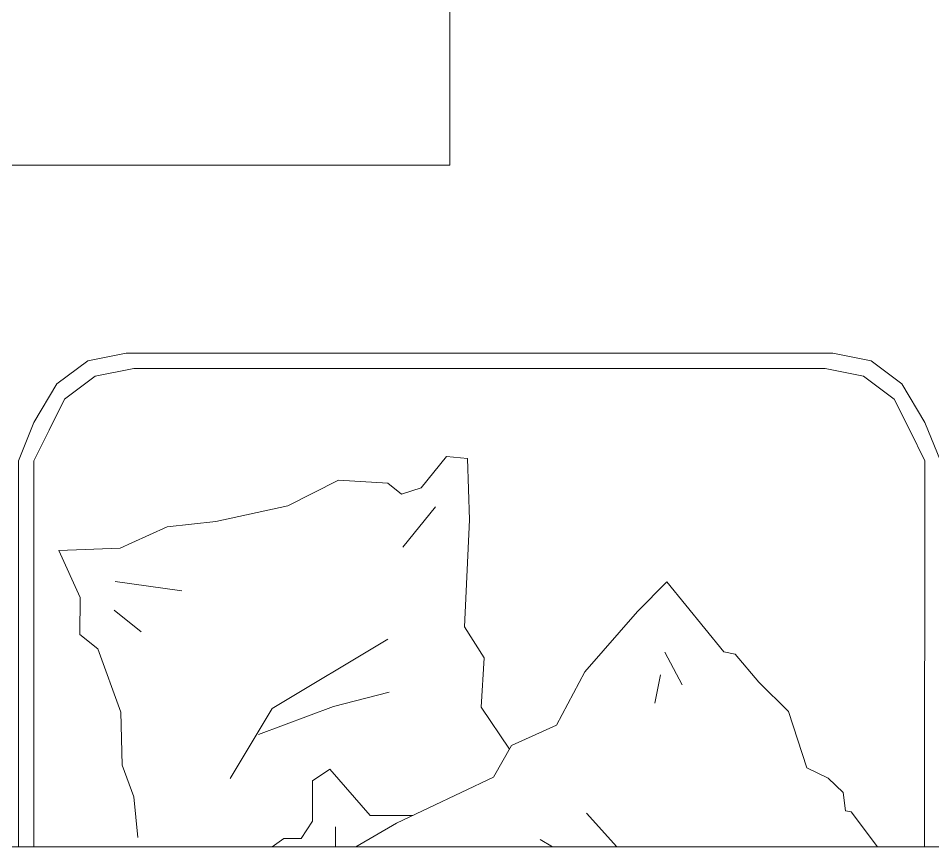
# Model space of a CAD drawing. Header units: millimetres. Extents: x 3468 to 20390, y -976 to 7887.
# Drawn here: x 9826.7 to 9927.6, y 5789.6 to 5881 of the extents above; entities that cross this region are included whole.
import ezdxf

# ---------------------------------------------------------------- set-up
doc = ezdxf.new("R2010")
doc.units = ezdxf.units.MM
doc.layers.add('A-FURN', color=9, linetype='Continuous', lineweight=13)
doc.layers.add('Wall', color=7, linetype='Continuous', lineweight=20)

msp = doc.modelspace()

# ---------------------------------------------------------------- linework, layer by layer
at = {"layer": 'A-FURN'}
for p, q in [((9874.3, 5864.77), (9874.3, 5944.77)), ((9814.3, 5864.77), (9874.3, 5864.77)), ((9834.33, 5843.2), (9838.57, 5844.04)), ((9838.57, 5844.04), (9916.58, 5844.04)), ((9920.82, 5843.2), (9916.58, 5844.04)), ((9834.33, 5843.2), (9830.94, 5840.65)), ((9920.82, 5843.2), (9924.21, 5840.65)), ((9839.41, 5842.35), (9835.17, 5841.5)), ((9877.57, 5842.35), (9839.41, 5842.35)), ((9877.57, 5842.35), (9915.73, 5842.35)), ((9915.73, 5842.35), (9919.97, 5841.5)), ((9835.17, 5841.5), (9831.78, 5838.96)), ((9919.97, 5841.5), (9923.36, 5838.96)), ((9830.94, 5840.65), (9828.39, 5836.41)), ((9924.21, 5840.65), (9926.75, 5836.41)), ((9831.78, 5838.96), (9830.09, 5835.56)), ((9923.36, 5838.96), (9925.06, 5835.56)), ((9828.39, 5836.41), (9826.7, 5832.17)), ((9926.75, 5836.41), (9928.45, 5832.17)), ((9830.09, 5835.56), (9828.39, 5832.17)), ((9925.06, 5835.56), (9926.75, 5832.17)), ((9826.7, 5832.17), (9826.7, 5789.61)), ((9828.39, 5832.17), (9828.39, 5789.61)), ((9873.95, 5832.65), (9871.15, 5829.19)), ((9876.24, 5832.43), (9873.95, 5832.65)), ((9876.49, 5825.67), (9876.24, 5832.43)), ((9926.75, 5832.17), (9926.75, 5830.59)), ((9862.01, 5830.04), (9856.42, 5827.19)), ((9867.47, 5829.71), (9862.01, 5830.04)), ((9926.75, 5830.59), (9926.71, 5789.61)), ((9868.96, 5828.5), (9867.47, 5829.71)), ((9871.15, 5829.19), (9868.96, 5828.5)), ((9856.42, 5827.19), (9848.46, 5825.46)), ((9872.72, 5827.09), (9869.12, 5822.64)), ((9843.09, 5824.9), (9839.2, 5823.13)), ((9848.46, 5825.46), (9843.09, 5824.9)), ((9875.92, 5813.84), (9876.49, 5825.67)), ((9839.2, 5823.13), (9837.9, 5822.55)), ((9837.9, 5822.55), (9831.14, 5822.29)), ((9831.14, 5822.29), (9833.49, 5817.11)), ((9837.38, 5818.87), (9844.73, 5817.83)), ((9833.49, 5817.11), (9833.46, 5813.03)), ((9837.26, 5815.69), (9840.23, 5813.29)), ((9878.08, 5810.45), (9875.92, 5813.84)), ((9833.46, 5813.03), (9835.44, 5811.43)), ((9835.44, 5811.43), (9837.98, 5804.45)), ((9898.04, 5811.08), (9899.93, 5807.47)), ((9877.75, 5804.99), (9878.08, 5810.45)), ((9897.55, 5808.58), (9896.94, 5805.45)), ((9880.89, 5800.37), (9877.75, 5804.99)), ((9837.98, 5804.45), (9838.14, 5798.59)), ((9838.14, 5798.59), (9839.41, 5795.1)), ((9861.07, 5798.16), (9859.16, 5796.88)), ((9865.52, 5793.06), (9861.07, 5798.16)), ((9859.16, 5796.88), (9859.16, 5792.43)), ((9839.41, 5795.1), (9839.88, 5790.62)), ((9865.52, 5793.06), (9868.42, 5793.06)), ((9868.42, 5793.06), (9870.23, 5793.06)), ((9859.16, 5792.43), (9857.89, 5790.52)), ((9861.7, 5791.79), (9861.7, 5789.61)), ((9855.98, 5790.52), (9854.7, 5789.61)), ((9857.89, 5790.52), (9855.98, 5790.52))]:
    msp.add_line(p, q, dxfattribs=at)
for points in [[(9921.52, 5789.61), (9918.59, 5793.45), (9917.97, 5793.57), (9917.71, 5795.57), (9916.08, 5797.18), (9913.7, 5798.29), (9911.68, 5804.53), (9908.42, 5807.76), (9905.78, 5810.86), (9904.53, 5811.11), (9898.25, 5818.82), (9895.02, 5815.56), (9889.19, 5808.91), (9886.09, 5803.03), (9881.11, 5800.76), (9879.13, 5797.26), (9868.42, 5792.21), (9863.94, 5789.61)], [(9850.06, 5797.12), (9854.68, 5804.84), (9867.46, 5812.51)], [(9853.17, 5801.97), (9861.45, 5805.09), (9867.62, 5806.64)], [(9892.73, 5789.61), (9889.38, 5793.31)], [(9885.62, 5789.61), (9884.28, 5790.41)]]:
    msp.add_lwpolyline(points, dxfattribs=at)
at = {"layer": 'Wall'}
msp.add_line((9997.7, 5789.61), (9630.2, 5789.61), dxfattribs=at)

doc.saveas('drawing.dxf')
